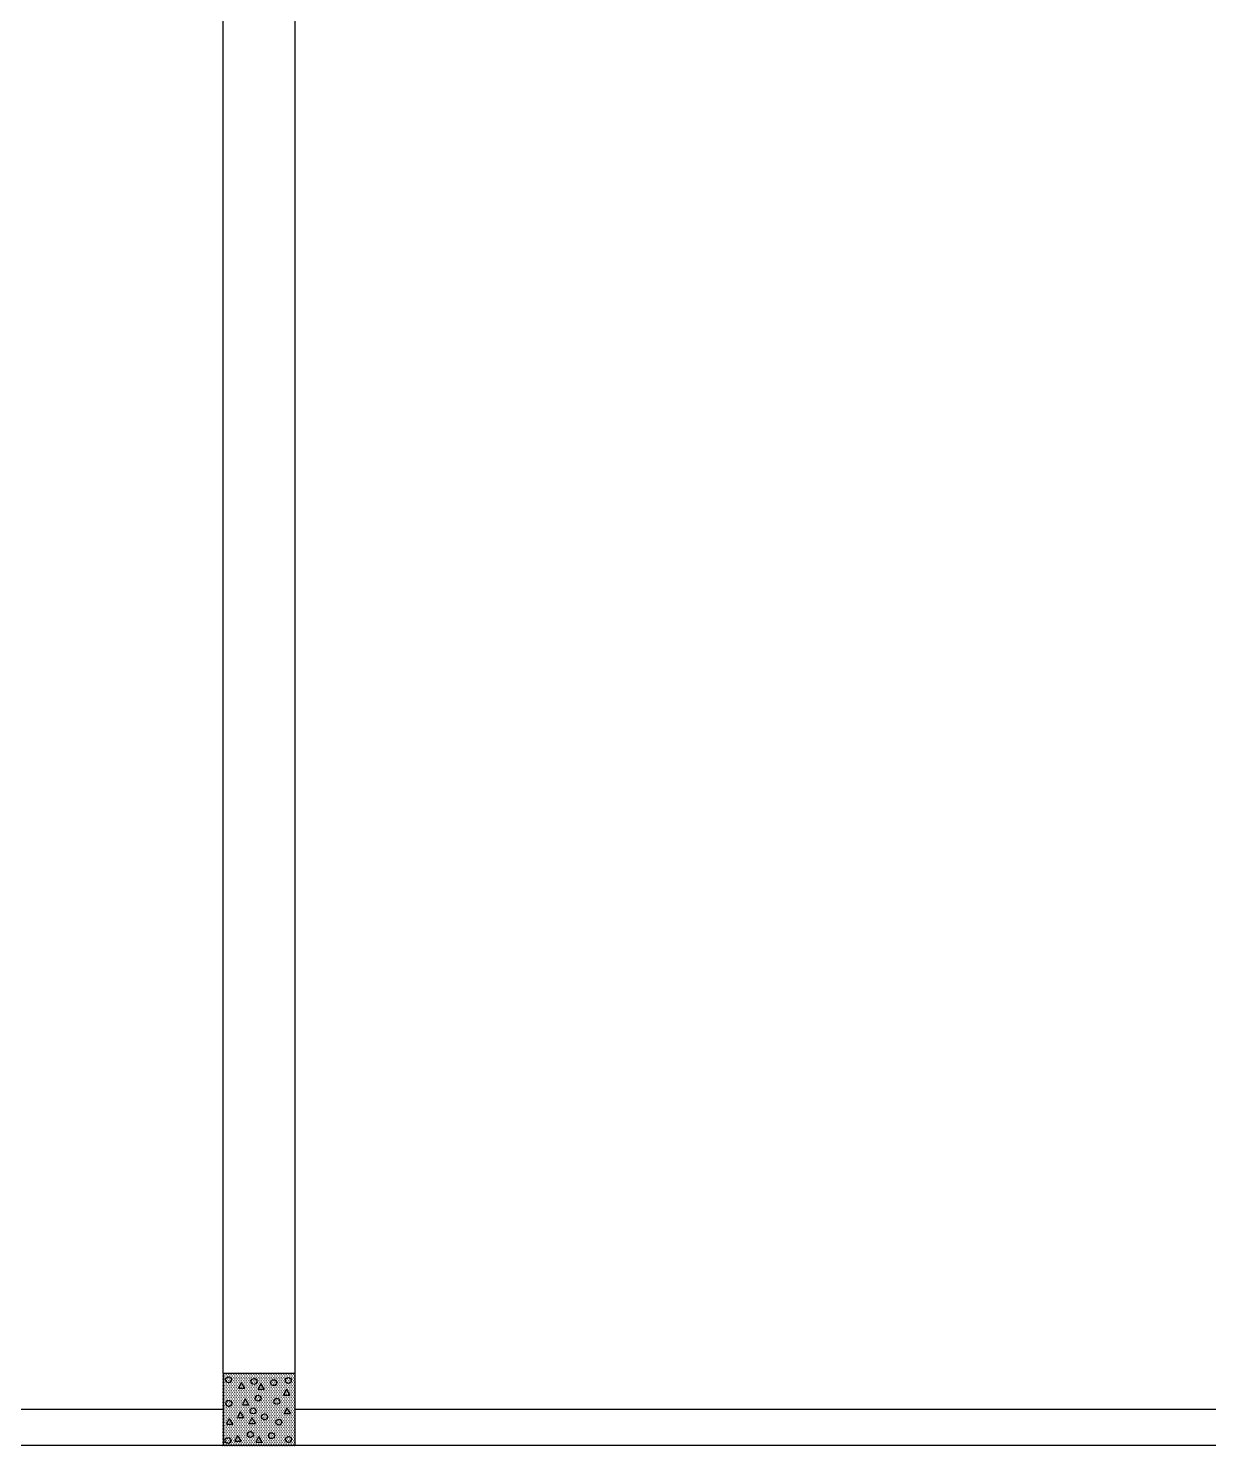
# Model space of a CAD drawing. Header units: feet. Extents: x 655 to 3246, y 42 to 1922.
# Drawn here: x 1207.04 to 1239.84, y 309.24 to 348.64 of the extents above; entities that cross this region are included whole.
import ezdxf

# ---------------------------------------------------------------- set-up
doc = ezdxf.new("R2010")
doc.units = ezdxf.units.FT
doc.header["$MEASUREMENT"] = 0
for name, color, linetype in [('beampillar', 80, 'Continuous'), ('hatch pillar', 20, 'Continuous'), ('prep side', 220, 'Continuous'), ('wall', 24, 'Continuous')]:
    doc.layers.add(name, color=color, linetype=linetype)

# ---------------------------------------------------------------- blocks, each defined once
blk = doc.blocks.new('hatchedpillar')
at = {"layer": 'hatch pillar', "linetype": 'ByBlock', "true_color": 0xf4ee51}
h = blk.add_hatch(dxfattribs=at)
h.set_pattern_fill('DOTS', color=41, scale=0.74)
h.set_pattern_definition([(0, (205.4823, -164.541804), (0.023125, 0.04625), [0, -0.04625])])
h.paths.add_polyline_path([(409.3, 89.876), (407.3, 89.876), (407.3, 87.876), (409.3, 87.876)])
at = {"layer": 'hatch pillar', "linetype": 'Continuous', "lineweight": -3, "ltscale": 2}
for p, q in [((407.821, 89.636), (407.744, 89.474)), ((407.744, 89.474), (407.922, 89.474)), ((407.922, 89.474), (407.821, 89.636)), ((408.37, 89.605), (408.292, 89.443)), ((408.292, 89.443), (408.47, 89.443)), ((408.47, 89.443), (408.37, 89.605)), ((409.077, 89.446), (409, 89.284)), ((409.177, 89.284), (409.077, 89.446)), ((407.937, 89.173), (407.86, 89.011)), ((408.037, 89.011), (407.937, 89.173)), ((409, 89.284), (409.177, 89.284)), ((407.798, 88.818), (407.721, 88.656)), ((407.721, 88.656), (407.898, 88.656)), ((407.898, 88.656), (407.798, 88.818)), ((407.86, 89.011), (408.037, 89.011)), ((408.115, 88.656), (408.037, 88.494)), ((408.215, 88.494), (408.115, 88.656)), ((409.091, 88.931), (409.014, 88.769)), ((409.014, 88.769), (409.191, 88.769)), ((409.191, 88.769), (409.091, 88.931)), ((407.487, 88.635), (407.41, 88.473)), ((407.41, 88.473), (407.588, 88.473)), ((407.588, 88.473), (407.487, 88.635)), ((408.037, 88.494), (408.215, 88.494)), ((407.721, 88.162), (407.644, 88)), ((407.644, 88), (407.821, 88)), ((407.821, 88), (407.721, 88.162)), ((408.308, 88.132), (408.231, 87.97)), ((408.231, 87.97), (408.408, 87.97)), ((408.408, 87.97), (408.308, 88.132))]:
    blk.add_line(p, q, dxfattribs=at)
for centre in [(407.469, 89.707), (408.177, 89.659), (408.725, 89.628), (409.13, 89.686), (407.476, 89.051), (408.292, 89.196), (408.812, 89.108), (408.153, 88.841), (408.47, 88.679), (408.076, 88.186), (408.868, 88.529), (407.455, 88.021), (408.663, 88.155), (409.137, 88.049)]:
    blk.add_circle(centre, 0.0821, dxfattribs=at)

msp = doc.modelspace()

# ---------------------------------------------------------------- linework, layer by layer
at = {"layer": 'beampillar', "linetype": 'ByBlock'}
for p, q in [((1212.44839, 311.2501), (1212.44839, 475.77706)), ((1214.44839, 311.2501), (1214.44839, 475.77706))]:
    msp.add_line(p, q, dxfattribs=at)
msp.add_lwpolyline([(1212.44839, 309.2501), (1214.44839, 309.2501), (1214.44839, 311.2501), (1212.44839, 311.2501)], close=True, dxfattribs=at)
at = {"layer": 'wall', "linetype": 'ByBlock'}
for p, q in [((1186.21326, 310.2501), (1212.44839, 310.2501)), ((1214.44839, 310.2501), (1260.42174, 310.2501)), ((1186.21326, 309.2501), (1262.42174, 309.2501))]:
    msp.add_line(p, q, dxfattribs=at)

# ---------------------------------------------------------------- block references
at = {"layer": 'prep side', "linetype": 'ByBlock'}
msp.add_blockref('hatchedpillar', (805.13158, 221.36436), dxfattribs=at)

doc.saveas('drawing.dxf')
